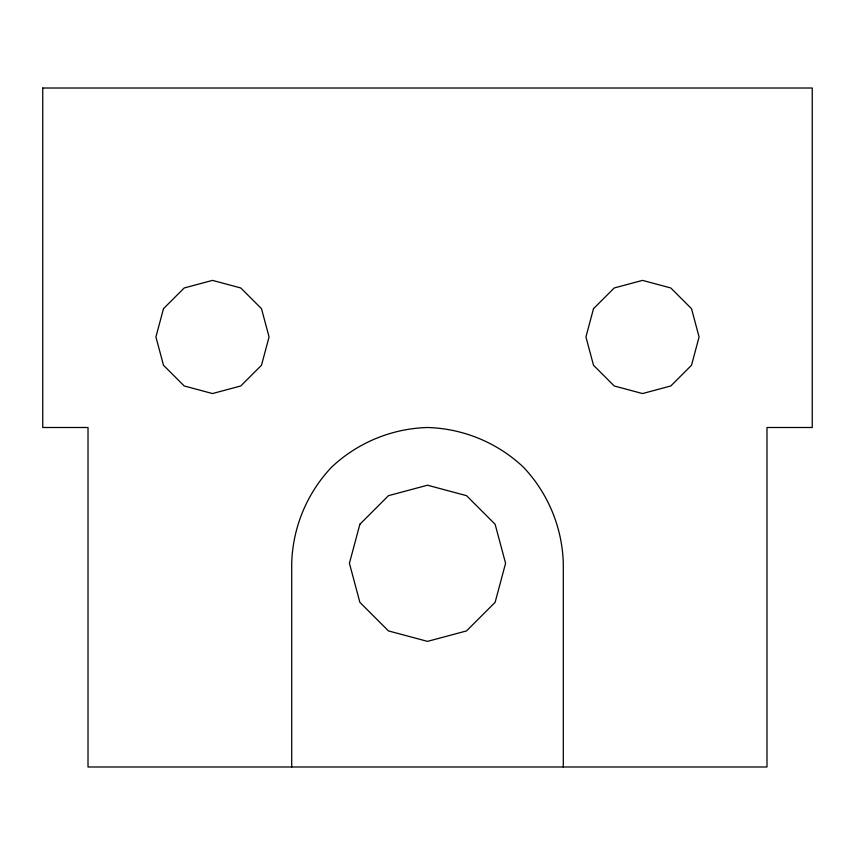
<?xml version="1.0" encoding="UTF-8"?>
<svg xmlns="http://www.w3.org/2000/svg" width="855" height="855" viewBox="0 0 855 855"><rect width="100%" height="100%" fill="white"/><g stroke="black" fill="none" stroke-linecap="round" stroke-linejoin="round"><path stroke-width="1.28" d="M291.705 766.988L291.705 563.295C292.741 527.471 306.881 493.335 331.484 467.268C357.54 442.676 391.676 428.537 427.5 427.5C463.325 428.537 497.46 442.676 523.517 467.268C548.119 493.335 562.259 527.471 563.295 563.295L563.295 766.988M42.75 88.012L42.75 427.5L88.012 427.5L88.012 766.988L766.988 766.988L766.988 427.5L812.25 427.5L812.25 88.012L42.75 88.012M163.497 308.676L155.909 336.966L163.497 365.256L184.199 385.968L212.489 393.557L240.779 385.968L261.491 365.256L269.069 336.966L261.491 308.676L240.779 287.975L212.489 280.387L184.199 287.975L163.497 308.676M359.88 524.254L349.417 563.295L359.88 602.337L388.459 630.915L427.5 641.378L466.541 630.915L495.12 602.337L505.583 563.295L495.12 524.254L466.541 495.676L427.5 485.213L388.459 495.676L359.88 524.254M593.509 308.676L585.932 336.966L593.509 365.256L614.221 385.968L642.511 393.557L670.801 385.968L691.503 365.256L699.091 336.966L691.503 308.676L670.801 287.975L642.511 280.387L614.221 287.975L593.509 308.676"/></g></svg>
